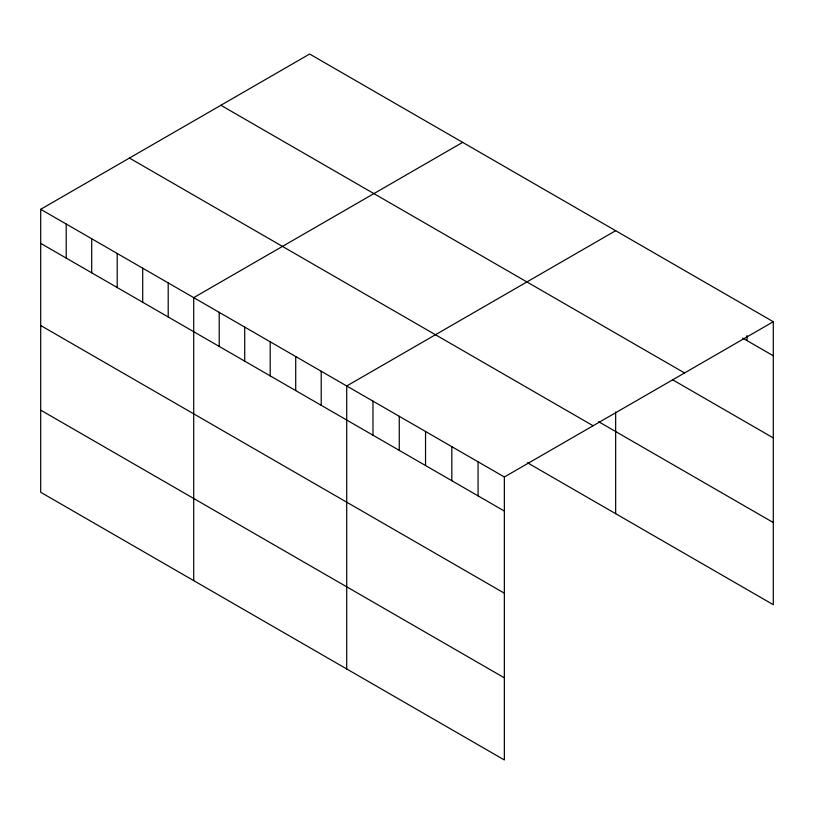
<?xml version="1.0" encoding="UTF-8"?>
<svg xmlns="http://www.w3.org/2000/svg" width="814" height="814" viewBox="0 0 814 814"><rect width="100%" height="100%" fill="white"/><g stroke="black" fill="none" stroke-linecap="round" stroke-linejoin="round"><path stroke-width="1.22" d="M40.7 209.3L504.354 476.994L504.354 759.971L40.7 492.277L40.7 209.3L309.646 54.029L773.3 321.723L773.3 604.7L527.462 462.769M462.647 142.369L193.712 297.639L193.712 580.616M615.659 230.708L346.713 385.978L346.713 668.955M504.354 476.994L773.3 321.723M742.643 338.085L773.3 355.779M220.889 105.271L684.554 372.954M672.588 379.772L773.3 437.922M598.656 421.723L773.3 522.557M129.446 158.058L593.111 425.753M40.7 243.366L504.354 511.05M40.7 325.508L504.354 593.192M40.7 410.134L504.354 677.828M747.028 335.561L747.028 340.608M615.659 411.915L615.659 513.685M478.083 461.823L478.083 495.879M451.811 446.652L451.811 480.718M425.539 431.481L425.539 465.547M399.267 416.31L399.267 450.376M372.985 401.149L372.985 435.205M321.215 371.255L321.215 405.311M295.716 356.532L295.716 390.588M270.207 341.809L270.207 375.865M244.709 327.086L244.709 361.141M219.21 312.362L219.21 346.418M168.203 282.916L168.203 316.972M142.704 268.193L142.704 302.248M117.206 253.469L117.206 287.525M91.707 238.746L91.707 272.812M66.199 224.023L66.199 258.089"/></g></svg>
